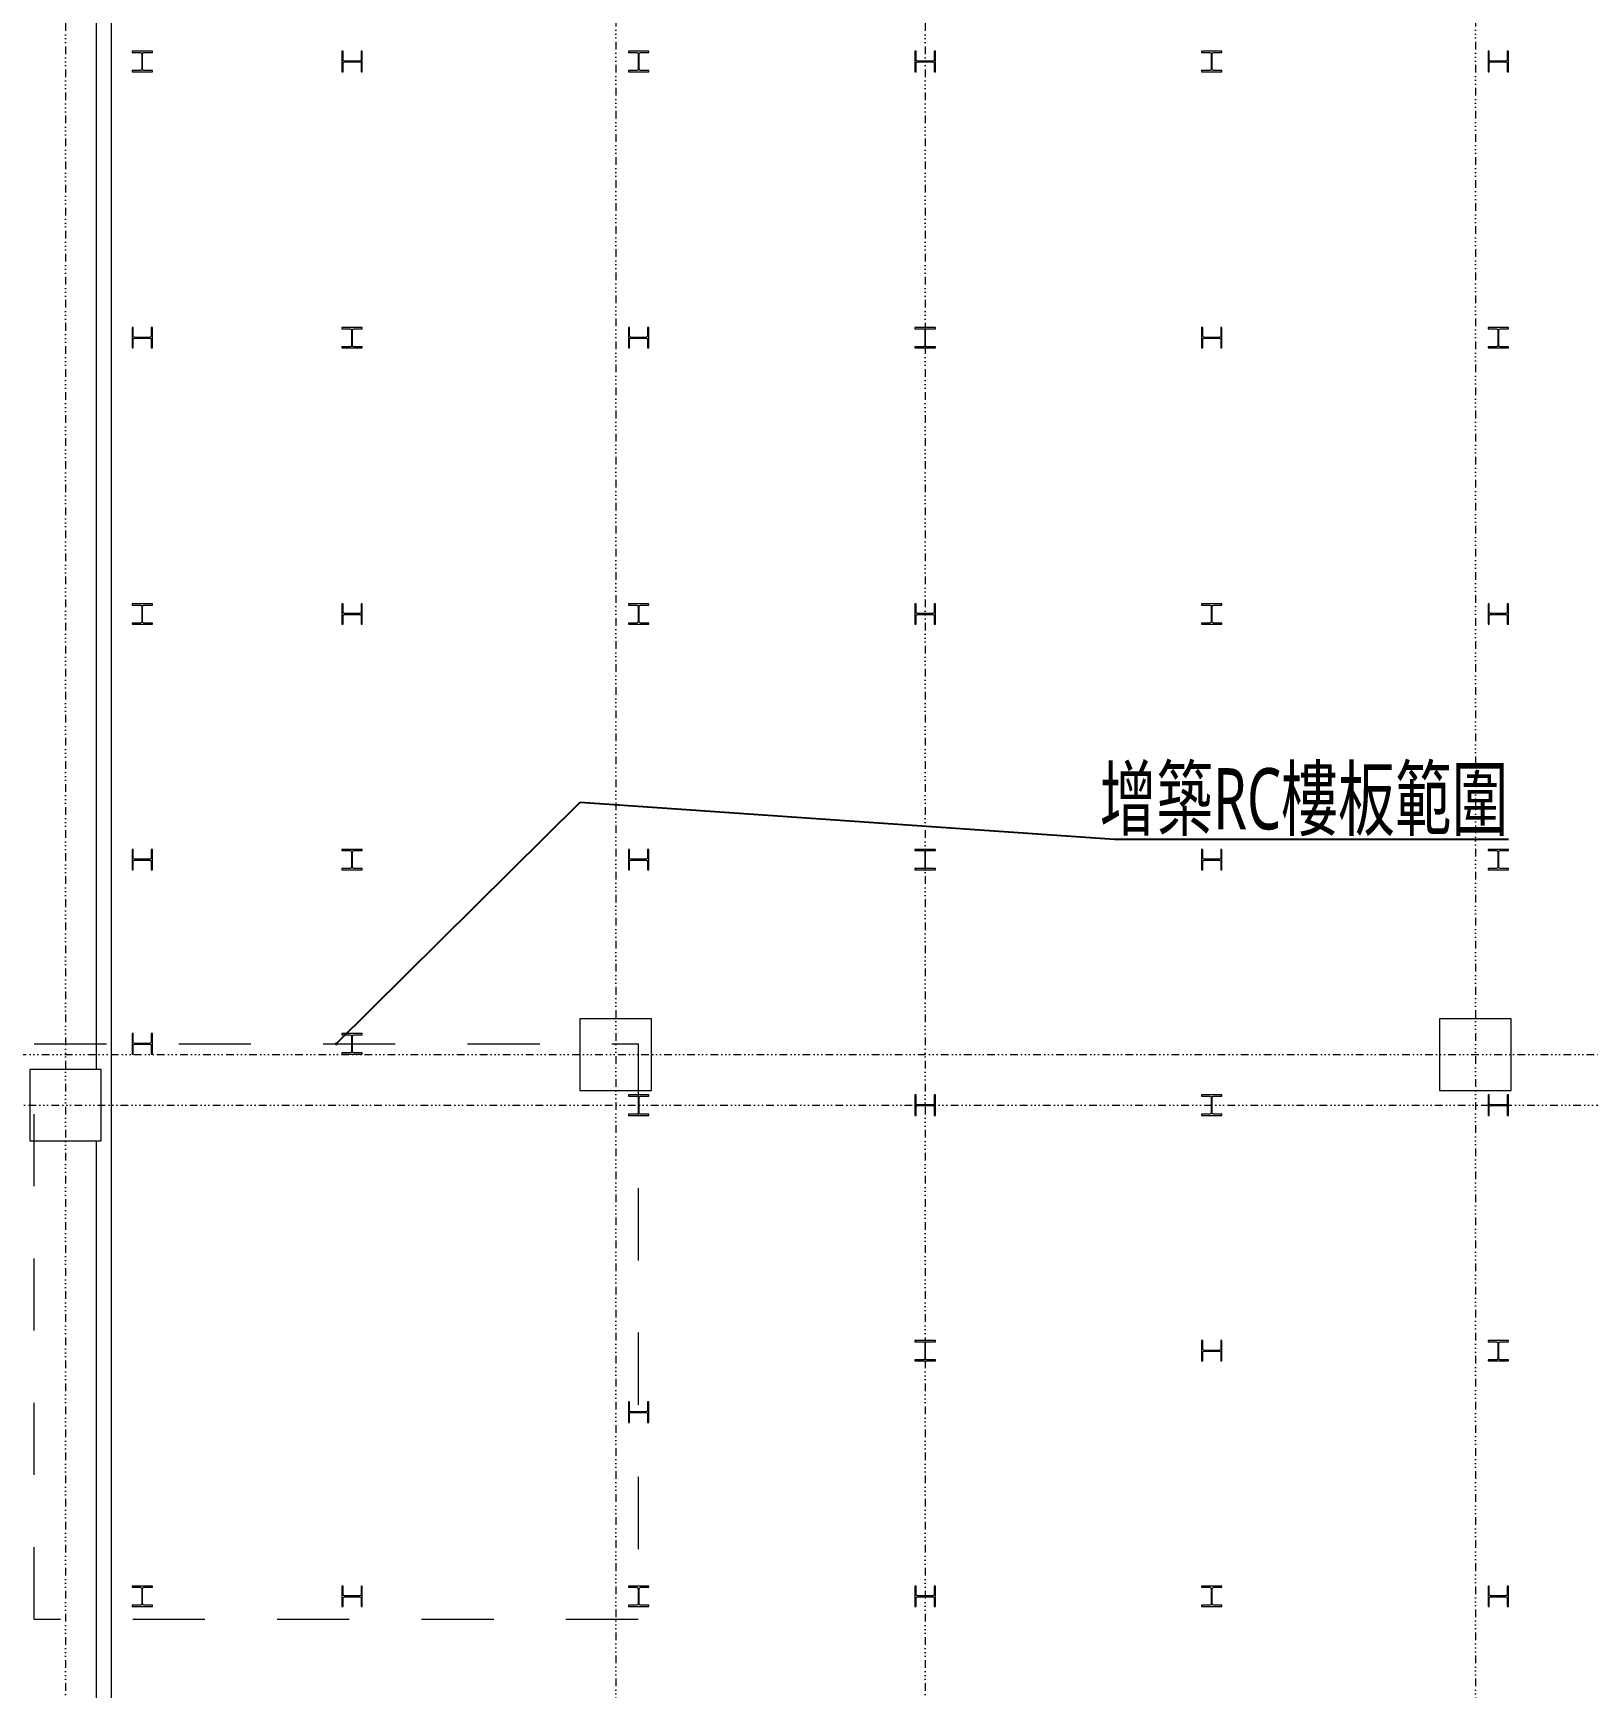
# Model space of a CAD drawing. Extents: x -168053 to 290600, y -560063 to 131745.
# Drawn here: x 17684 to 32875, y 54305 to 70477 of the extents above; entities that cross this region are included whole.
import ezdxf

# ---------------------------------------------------------------- set-up
doc = ezdxf.new("R2010")
doc.units = 0
doc.header["$LTSCALE"] = 250
for name, pattern in [('H12PL1$0$JJP_三點線', [0.9, 0.3, -0.15, 0, -0.15, 0, -0.15, 0, -0.15]), ('H12PL25$0$JJP_三點線', [0.9, 0.3, -0.15, 0, -0.15, 0, -0.15, 0, -0.15]), ('H12PL25$0$TAI_虛線', [5.644, 2.822, -2.822])]:
    doc.linetypes.add(name, pattern=pattern)
for name, color, linetype in [('H12PL1$0$S-COL', 252, 'Continuous'), ('H12PL1$0$S-GRID', 252, 'Continuous'), ('H12PL25$0$A-TEXT-修改說明.200K', 252, 'Continuous'), ('H12PL25$0$A-WALL-IN', 252, 'Continuous'), ('H12PL25$0$S-COL', 252, 'Continuous'), ('H12PL25$0$S-GRID', 252, 'Continuous')]:
    doc.layers.add(name, color=color, linetype=linetype)
doc.styles.add('H12PL25$0$dim-txt', font='isocp.shx', dxfattribs={"width": 0.7, "bigfont": 'chineset.shx'})
doc.styles.add('H12PL25$0$Standard', font='', dxfattribs={"width": 0.8})
doc.styles.get('H12PL25$0$Standard').set_extended_font_data('Microsoft JhengHei')
doc.dimstyles.new('H12PL25$0$ARCH-dim-200MM', dxfattribs={"dimscale": 200, "dimtxt": 0.3, "dimasz": 0.1, "dimexe": 0.1, "dimexo": 0.1, "dimgap": 0.05, "dimtad": 1, "dimdec": 0, "dimlfac": 10, "dimrnd": 0.5, "dimdsep": 46, "dimtxsty": 'H12PL25$0$dim-txt', "dimblk": 'H12PL25$0$_Dot', "dimcen": 2, "dimclrd": 256, "dimclre": 256, "dimclrt": 256, "dimadec": 0, "dimazin": 0, "dimtfac": 1, "dimtix": 1, "dimtmove": 2, "dimatfit": 3, "dimldrblk": 'H12PL25$0$_OBLIQUE', "dimfxl": 1, "dimtvp": 1, "dimtolj": 1, "dimarcsym": 0})

# ---------------------------------------------------------------- blocks, each defined once
blk = doc.blocks.new('H12PL25$0$_Dot')
blk = doc.blocks.new('H12PL25$0$_OBLIQUE')
at = {"color": 0, "linetype": 'ByBlock', "lineweight": -2}
blk.add_line((-0.5, -0.5), (0.5, 0.5), dxfattribs=at)
blk = doc.blocks.new('H12PL1')
at = {"layer": 'H12PL1$0$S-COL', "lineweight": 0, "flags": 128}
for points in [[(26050, 59650), (26750, 59650), (26750, 60350), (26050, 60350)], [(34450, 59650), (35150, 59650), (35150, 60350), (34450, 60350)]]:
    blk.add_lwpolyline(points, close=True, dxfattribs=at)
at = {"layer": 'H12PL1$0$S-GRID', "linetype": 'H12PL1$0$JJP_三點線', "lineweight": 0}
for p, q in [((26400, 128250), (26400, -28000)), ((34800, 128250), (34800, -28000)), ((-29000, 60000), (289600, 60000))]:
    blk.add_line(p, q, dxfattribs=at)
blk = doc.blocks.new('H12PL25')
at = {"layer": 'H12PL25$0$A-TEXT-修改說明.200K', "linetype": 'H12PL25$0$TAI_虛線', "lineweight": 0}
blk.add_lwpolyline([(17695, 60600), (23595, 60600), (23595, 54975), (17695, 54975)], close=True, dxfattribs=at)
at = {"layer": 'H12PL25$0$A-WALL-IN', "lineweight": 0, "flags": 128}
for points in [[(18450, 450), (18450, 85450)], [(18300, 74650), (18300, 60350)], [(18300, 59650), (18300, 45350)]]:
    blk.add_lwpolyline(points, dxfattribs=at)
at = {"layer": 'H12PL25$0$S-COL', "lineweight": 0, "flags": 128}
for points in [[(18850, 70100), (18850, 70112), (18767, 70112, -0.41421356), (18754, 70125), (18754, 70275, -0.41421356), (18767, 70288), (18850, 70288), (18850, 70300), (18650, 70300), (18650, 70288), (18733, 70288, -0.41421356), (18746, 70275), (18746, 70125, -0.41421356), (18733, 70112), (18650, 70112), (18650, 70100)], [(20900, 70300), (20888, 70300), (20888, 70217, -0.41421356), (20875, 70204), (20725, 70204, -0.41421356), (20712, 70217), (20712, 70300), (20700, 70300), (20700, 70100), (20712, 70100), (20712, 70183, -0.41421356), (20725, 70196), (20875, 70196, -0.41421356), (20888, 70183), (20888, 70100), (20900, 70100)], [(23700, 70100), (23700, 70112), (23617, 70112, -0.41421356), (23604, 70125), (23604, 70275, -0.41421356), (23617, 70288), (23700, 70288), (23700, 70300), (23500, 70300), (23500, 70288), (23583, 70288, -0.41421356), (23596, 70275), (23596, 70125, -0.41421356), (23583, 70112), (23500, 70112), (23500, 70100)], [(26500, 70300), (26488, 70300), (26488, 70217, -0.41421356), (26475, 70204), (26325, 70204, -0.41421356), (26312, 70217), (26312, 70300), (26300, 70300), (26300, 70100), (26312, 70100), (26312, 70183, -0.41421356), (26325, 70196), (26475, 70196, -0.41421356), (26488, 70183), (26488, 70100), (26500, 70100)], [(29300, 70100), (29300, 70112), (29217, 70112, -0.41421356), (29204, 70125), (29204, 70275, -0.41421356), (29217, 70288), (29300, 70288), (29300, 70300), (29100, 70300), (29100, 70288), (29183, 70288, -0.41421356), (29196, 70275), (29196, 70125, -0.41421356), (29183, 70112), (29100, 70112), (29100, 70100)], [(32100, 70300), (32088, 70300), (32088, 70217, -0.41421356), (32075, 70204), (31925, 70204, -0.41421356), (31912, 70217), (31912, 70300), (31900, 70300), (31900, 70100), (31912, 70100), (31912, 70183, -0.41421356), (31925, 70196), (32075, 70196, -0.41421356), (32088, 70183), (32088, 70100), (32100, 70100)], [(18850, 67600), (18838, 67600), (18838, 67517, -0.41421356), (18825, 67504), (18675, 67504, -0.41421356), (18662, 67517), (18662, 67600), (18650, 67600), (18650, 67400), (18662, 67400), (18662, 67483, -0.41421356), (18675, 67496), (18825, 67496, -0.41421356), (18838, 67483), (18838, 67400), (18850, 67400)], [(20900, 67400), (20900, 67412), (20817, 67412, -0.41421356), (20804, 67425), (20804, 67575, -0.41421356), (20817, 67588), (20900, 67588), (20900, 67600), (20700, 67600), (20700, 67588), (20783, 67588, -0.41421356), (20796, 67575), (20796, 67425, -0.41421356), (20783, 67412), (20700, 67412), (20700, 67400)], [(23700, 67600), (23688, 67600), (23688, 67517, -0.41421356), (23675, 67504), (23525, 67504, -0.41421356), (23512, 67517), (23512, 67600), (23500, 67600), (23500, 67400), (23512, 67400), (23512, 67483, -0.41421356), (23525, 67496), (23675, 67496, -0.41421356), (23688, 67483), (23688, 67400), (23700, 67400)], [(26500, 67400), (26500, 67412), (26417, 67412, -0.41421356), (26404, 67425), (26404, 67575, -0.41421356), (26417, 67588), (26500, 67588), (26500, 67600), (26300, 67600), (26300, 67588), (26383, 67588, -0.41421356), (26396, 67575), (26396, 67425, -0.41421356), (26383, 67412), (26300, 67412), (26300, 67400)], [(29300, 67600), (29288, 67600), (29288, 67517, -0.41421356), (29275, 67504), (29125, 67504, -0.41421356), (29112, 67517), (29112, 67600), (29100, 67600), (29100, 67400), (29112, 67400), (29112, 67483, -0.41421356), (29125, 67496), (29275, 67496, -0.41421356), (29288, 67483), (29288, 67400), (29300, 67400)], [(32100, 67400), (32100, 67412), (32017, 67412, -0.41421356), (32004, 67425), (32004, 67575, -0.41421356), (32017, 67588), (32100, 67588), (32100, 67600), (31900, 67600), (31900, 67588), (31983, 67588, -0.41421356), (31996, 67575), (31996, 67425, -0.41421356), (31983, 67412), (31900, 67412), (31900, 67400)], [(18850, 64700), (18850, 64712), (18767, 64712, -0.41421356), (18754, 64725), (18754, 64875, -0.41421356), (18767, 64888), (18850, 64888), (18850, 64900), (18650, 64900), (18650, 64888), (18733, 64888, -0.41421356), (18746, 64875), (18746, 64725, -0.41421356), (18733, 64712), (18650, 64712), (18650, 64700)], [(20900, 64900), (20888, 64900), (20888, 64817, -0.41421356), (20875, 64804), (20725, 64804, -0.41421356), (20712, 64817), (20712, 64900), (20700, 64900), (20700, 64700), (20712, 64700), (20712, 64783, -0.41421356), (20725, 64796), (20875, 64796, -0.41421356), (20888, 64783), (20888, 64700), (20900, 64700)], [(23700, 64700), (23700, 64712), (23617, 64712, -0.41421356), (23604, 64725), (23604, 64875, -0.41421356), (23617, 64888), (23700, 64888), (23700, 64900), (23500, 64900), (23500, 64888), (23583, 64888, -0.41421356), (23596, 64875), (23596, 64725, -0.41421356), (23583, 64712), (23500, 64712), (23500, 64700)], [(26500, 64900), (26488, 64900), (26488, 64817, -0.41421356), (26475, 64804), (26325, 64804, -0.41421356), (26312, 64817), (26312, 64900), (26300, 64900), (26300, 64700), (26312, 64700), (26312, 64783, -0.41421356), (26325, 64796), (26475, 64796, -0.41421356), (26488, 64783), (26488, 64700), (26500, 64700)], [(29300, 64700), (29300, 64712), (29217, 64712, -0.41421356), (29204, 64725), (29204, 64875, -0.41421356), (29217, 64888), (29300, 64888), (29300, 64900), (29100, 64900), (29100, 64888), (29183, 64888, -0.41421356), (29196, 64875), (29196, 64725, -0.41421356), (29183, 64712), (29100, 64712), (29100, 64700)], [(32100, 64900), (32088, 64900), (32088, 64817, -0.41421356), (32075, 64804), (31925, 64804, -0.41421356), (31912, 64817), (31912, 64900), (31900, 64900), (31900, 64700), (31912, 64700), (31912, 64783, -0.41421356), (31925, 64796), (32075, 64796, -0.41421356), (32088, 64783), (32088, 64700), (32100, 64700)], [(18850, 62500), (18838, 62500), (18838, 62417, -0.41421356), (18825, 62404), (18675, 62404, -0.41421356), (18662, 62417), (18662, 62500), (18650, 62500), (18650, 62300), (18662, 62300), (18662, 62383, -0.41421356), (18675, 62396), (18825, 62396, -0.41421356), (18838, 62383), (18838, 62300), (18850, 62300)], [(20900, 62300), (20900, 62312), (20817, 62312, -0.41421356), (20804, 62325), (20804, 62475, -0.41421356), (20817, 62488), (20900, 62488), (20900, 62500), (20700, 62500), (20700, 62488), (20783, 62488, -0.41421356), (20796, 62475), (20796, 62325, -0.41421356), (20783, 62312), (20700, 62312), (20700, 62300)], [(23700, 62500), (23688, 62500), (23688, 62417, -0.41421356), (23675, 62404), (23525, 62404, -0.41421356), (23512, 62417), (23512, 62500), (23500, 62500), (23500, 62300), (23512, 62300), (23512, 62383, -0.41421356), (23525, 62396), (23675, 62396, -0.41421356), (23688, 62383), (23688, 62300), (23700, 62300)], [(26500, 62300), (26500, 62312), (26417, 62312, -0.41421356), (26404, 62325), (26404, 62475, -0.41421356), (26417, 62488), (26500, 62488), (26500, 62500), (26300, 62500), (26300, 62488), (26383, 62488, -0.41421356), (26396, 62475), (26396, 62325, -0.41421356), (26383, 62312), (26300, 62312), (26300, 62300)], [(29300, 62500), (29288, 62500), (29288, 62417, -0.41421356), (29275, 62404), (29125, 62404, -0.41421356), (29112, 62417), (29112, 62500), (29100, 62500), (29100, 62300), (29112, 62300), (29112, 62383, -0.41421356), (29125, 62396), (29275, 62396, -0.41421356), (29288, 62383), (29288, 62300), (29300, 62300)], [(32100, 62300), (32100, 62312), (32017, 62312, -0.41421356), (32004, 62325), (32004, 62475, -0.41421356), (32017, 62488), (32100, 62488), (32100, 62500), (31900, 62500), (31900, 62488), (31983, 62488, -0.41421356), (31996, 62475), (31996, 62325, -0.41421356), (31983, 62312), (31900, 62312), (31900, 62300)], [(18850, 60700), (18838, 60700), (18838, 60617, -0.41421356), (18825, 60604), (18675, 60604, -0.41421356), (18662, 60617), (18662, 60700), (18650, 60700), (18650, 60500), (18662, 60500), (18662, 60583, -0.41421356), (18675, 60596), (18825, 60596, -0.41421356), (18838, 60583), (18838, 60500), (18850, 60500)], [(20900, 60500), (20900, 60512), (20817, 60512, -0.41421356), (20804, 60525), (20804, 60675, -0.41421356), (20817, 60688), (20900, 60688), (20900, 60700), (20700, 60700), (20700, 60688), (20783, 60688, -0.41421356), (20796, 60675), (20796, 60525, -0.41421356), (20783, 60512), (20700, 60512), (20700, 60500)], [(23700, 59900), (23700, 59912), (23617, 59912, -0.41421356), (23604, 59925), (23604, 60075, -0.41421356), (23617, 60088), (23700, 60088), (23700, 60100), (23500, 60100), (23500, 60088), (23583, 60088, -0.41421356), (23596, 60075), (23596, 59925, -0.41421356), (23583, 59912), (23500, 59912), (23500, 59900)], [(26500, 60100), (26488, 60100), (26488, 60017, -0.41421356), (26475, 60004), (26325, 60004, -0.41421356), (26312, 60017), (26312, 60100), (26300, 60100), (26300, 59900), (26312, 59900), (26312, 59983, -0.41421356), (26325, 59996), (26475, 59996, -0.41421356), (26488, 59983), (26488, 59900), (26500, 59900)], [(29300, 59900), (29300, 59912), (29217, 59912, -0.41421356), (29204, 59925), (29204, 60075, -0.41421356), (29217, 60088), (29300, 60088), (29300, 60100), (29100, 60100), (29100, 60088), (29183, 60088, -0.41421356), (29196, 60075), (29196, 59925, -0.41421356), (29183, 59912), (29100, 59912), (29100, 59900)], [(32100, 60100), (32088, 60100), (32088, 60017, -0.41421356), (32075, 60004), (31925, 60004, -0.41421356), (31912, 60017), (31912, 60100), (31900, 60100), (31900, 59900), (31912, 59900), (31912, 59983, -0.41421356), (31925, 59996), (32075, 59996, -0.41421356), (32088, 59983), (32088, 59900), (32100, 59900)], [(26500, 57500), (26500, 57512), (26417, 57512, -0.41421356), (26404, 57525), (26404, 57675, -0.41421356), (26417, 57688), (26500, 57688), (26500, 57700), (26300, 57700), (26300, 57688), (26383, 57688, -0.41421356), (26396, 57675), (26396, 57525, -0.41421356), (26383, 57512), (26300, 57512), (26300, 57500)], [(29300, 57700), (29288, 57700), (29288, 57617, -0.41421356), (29275, 57604), (29125, 57604, -0.41421356), (29112, 57617), (29112, 57700), (29100, 57700), (29100, 57500), (29112, 57500), (29112, 57583, -0.41421356), (29125, 57596), (29275, 57596, -0.41421356), (29288, 57583), (29288, 57500), (29300, 57500)], [(32100, 57500), (32100, 57512), (32017, 57512, -0.41421356), (32004, 57525), (32004, 57675, -0.41421356), (32017, 57688), (32100, 57688), (32100, 57700), (31900, 57700), (31900, 57688), (31983, 57688, -0.41421356), (31996, 57675), (31996, 57525, -0.41421356), (31983, 57512), (31900, 57512), (31900, 57500)], [(23700, 57100), (23688, 57100), (23688, 57017, -0.41421356), (23675, 57004), (23525, 57004, -0.41421356), (23512, 57017), (23512, 57100), (23500, 57100), (23500, 56900), (23512, 56900), (23512, 56983, -0.41421356), (23525, 56996), (23675, 56996, -0.41421356), (23688, 56983), (23688, 56900), (23700, 56900)], [(18850, 55100), (18850, 55112), (18767, 55112, -0.41421356), (18754, 55125), (18754, 55275, -0.41421356), (18767, 55288), (18850, 55288), (18850, 55300), (18650, 55300), (18650, 55288), (18733, 55288, -0.41421356), (18746, 55275), (18746, 55125, -0.41421356), (18733, 55112), (18650, 55112), (18650, 55100)], [(20900, 55300), (20888, 55300), (20888, 55217, -0.41421356), (20875, 55204), (20725, 55204, -0.41421356), (20712, 55217), (20712, 55300), (20700, 55300), (20700, 55100), (20712, 55100), (20712, 55183, -0.41421356), (20725, 55196), (20875, 55196, -0.41421356), (20888, 55183), (20888, 55100), (20900, 55100)], [(23700, 55100), (23700, 55112), (23617, 55112, -0.41421356), (23604, 55125), (23604, 55275, -0.41421356), (23617, 55288), (23700, 55288), (23700, 55300), (23500, 55300), (23500, 55288), (23583, 55288, -0.41421356), (23596, 55275), (23596, 55125, -0.41421356), (23583, 55112), (23500, 55112), (23500, 55100)], [(26500, 55300), (26488, 55300), (26488, 55217, -0.41421356), (26475, 55204), (26325, 55204, -0.41421356), (26312, 55217), (26312, 55300), (26300, 55300), (26300, 55100), (26312, 55100), (26312, 55183, -0.41421356), (26325, 55196), (26475, 55196, -0.41421356), (26488, 55183), (26488, 55100), (26500, 55100)], [(29300, 55100), (29300, 55112), (29217, 55112, -0.41421356), (29204, 55125), (29204, 55275, -0.41421356), (29217, 55288), (29300, 55288), (29300, 55300), (29100, 55300), (29100, 55288), (29183, 55288, -0.41421356), (29196, 55275), (29196, 55125, -0.41421356), (29183, 55112), (29100, 55112), (29100, 55100)], [(32100, 55300), (32088, 55300), (32088, 55217, -0.41421356), (32075, 55204), (31925, 55204, -0.41421356), (31912, 55217), (31912, 55300), (31900, 55300), (31900, 55100), (31912, 55100), (31912, 55183, -0.41421356), (31925, 55196), (32075, 55196, -0.41421356), (32088, 55183), (32088, 55100), (32100, 55100)]]:
    blk.add_lwpolyline(points, format="xyb", close=True, dxfattribs=at)
blk.add_lwpolyline([(17650, 59650), (18350, 59650), (18350, 60350), (17650, 60350)], close=True, dxfattribs=at)
at = {"layer": 'H12PL25$0$S-GRID', "linetype": 'H12PL25$0$JJP_三點線', "lineweight": 0}
for p, q in [((18000, 128250), (18000, -28000)), ((26400, 128250), (26400, -28000)), ((-29000, 60000), (289600, 60000))]:
    blk.add_line(p, q, dxfattribs=at)
at = {"layer": 'H12PL25$0$A-TEXT-修改說明.200K', "linetype": 'Continuous', "lineweight": 0, "insert": (32098.97, 62961.19), "char_height": 598.4677, "attachment_point": 6, "style": 'H12PL25$0$Standard'}
blk.add_mtext('\\A1;{\\W0.68;增築RC樓板範圍}', dxfattribs=at)
at = {"layer": 'H12PL25$0$A-TEXT-修改說明.200K', "lineweight": 0, "annotation_type": 0, "has_hookline": 1, "hookline_direction": 0, "text_width": 3840.22}
blk.add_leader([(20645, 60600), (23028.49, 62961.19), (28248.75, 62599.02)], dimstyle='H12PL25$0$ARCH-dim-200MM', dxfattribs=at)

msp = doc.modelspace()

# ---------------------------------------------------------------- block references
msp.add_blockref('H12PL25', (0, 0))

# ---------------------------------------------------------------- next in the draw order: block references
msp.add_blockref('H12PL1', (-3024, 495))

doc.saveas('drawing.dxf')
